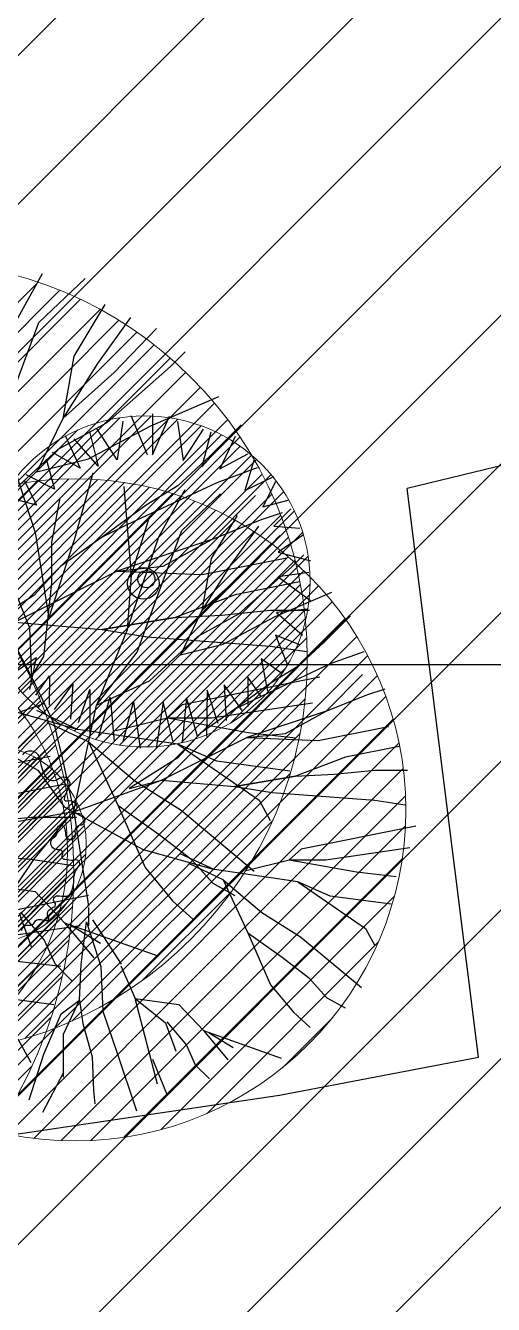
# Model space of a CAD drawing. Extents: x 352140 to 354978, y 6304672 to 6307963.
# Drawn here: x 352409.28 to 352416.35, y 6305890.34 to 6305909.65 of the extents above; entities that cross this region are included whole.
import ezdxf

# ---------------------------------------------------------------- set-up
doc = ezdxf.new("R2010")
doc.units = 0
for name, pattern in [('CONTINUOS', [0]), ('DASHDOT', [1, 0.5, -0.25, 0, -0.25]), ('DASHED', [19.049999999999997, 12.7, -6.35])]:
    doc.linetypes.add(name, pattern=pattern)
doc.layers.get('0').update_dxf_attribs({"linetype": 'CONTINUOUS'})
for name, color, linetype in [('03_S2_Pav ext_Borde vereda', 7, 'CONTINUOUS'), ('1-CERCO', 252, 'CERCO_LINE'), ('1-CERCO MALLA', 252, 'MALLA_LINE'), ('1-coordenadas', 8, 'CONTINUOUS'), ('Paisajismo', 253, 'CONTINUOUS')]:
    doc.layers.add(name, color=color, linetype=linetype)
doc.layers.add('0_ASD_LINEA OFICIAL', color=253, linetype='DASHDOT', lineweight=20)
doc.layers.add('0_ASD_TOPOGRAFIA_ELEMENTOS', color=7, linetype='CONTINUOS', lineweight=5, true_color=0xbdbdbd)
doc.linetypes.add('CERCO_LINE', pattern='A,0.5,-0.2,[" X ",Standard,S=0.1,R=0,X=-0.1,Y=-0.05],-0.25', length=0.95)
doc.linetypes.add('MALLA_LINE', pattern='A,0.5,-0.2,["MLL",Standard,S=0.1,R=0,X=-0.1,Y=-0.05],-0.25', length=0.95)

# ---------------------------------------------------------------- blocks, each defined once
blk = doc.blocks.new('COORDENADAS')
at = {"layer": '1-coordenadas'}
blk.add_line((20, -300.625), (1420, -300.625), dxfattribs=at)
blk = doc.blocks.new('A$C27410629')
at = {"true_color": 0x136734, "transparency": 33554559}
h = blk.add_hatch(dxfattribs=at)
h.set_pattern_fill('ANSI31', color=116, scale=0.5)
h.set_pattern_definition([(45, (-8759.562515186517, -519.1035735587502), (-1.122532015133644, 1.122532015133644), [])])
h.paths.add_polyline_path([(137.5068959888558, 1252.464406617455, 0.1176268807227723), (109.8147584422568, 1254.193915082657, 0.06692451075002814), (94.44469839795602, 1249.334472017372, 0.3153492887079504), (64.30173641118381, 1196.270282113329, 0.02268268711599586), (65.7292635223912, 1185.310127003227), (112.3603922077091, 1218.953454515778), (153.4782689701005, 1161.962272479494), (172.1053089193083, 1139.480769404351), (187.9579650288579, 1141.807885415954), (193.565073162812, 1120.465553675225), (224.197974734232, 1050.129297271156), (250.6203797236194, 989.4787086543838), (268.1526288855184, 972.7353945672494, 7.254700715645028e-06), (291.4898137452492, 983.2987389690225), (238.1945199318034, 1105.633967029937), (205.2934048173047, 1181.112163638985), (177.0531538182076, 1197.651557407602)])
at = {"layer": '0_ASD_LINEA OFICIAL', "ltscale": 8, "const_width": 0.5}
blk.add_lwpolyline([(250.6203797236194, 989.4787086543838), (268.1526288854875, 972.7353945673531, 7.254700715664111e-06), (291.4898137452146, 983.2987389692971), (291.4898137452146, 983.2987389692971), (238.1945199318034, 1105.633967029937), (205.2934048173047, 1181.112163638985), (177.0531538182076, 1197.651557407602), (137.6146324061954, 1252.315079214)], format="xyb", dxfattribs=at)
blk = doc.blocks.new('1.0 - LO RECABARREN LOTEO PARQUE - VEGETACION EXISTENTE ETAPA MUNICIPAL__2024')
at = {"layer": 'Paisajismo'}
for p, q in [((352409.0656912774, 6305905.049360061), (352409.5374100345, 6305905.90898078)), ((352409.4811542063, 6305905.167621803), (352410.181223952, 6305905.830404185)), ((352410.480847549, 6305905.437575539), (352410.0091294994, 6305904.661144582)), ((352409.0021626885, 6305903.878879989), (352409.4811542063, 6305905.167621803)), ((352410.869321445, 6305905.243468313), (352410.3698551083, 6305904.550225582)), ((352410.6195882767, 6305904.411577342), (352411.2577960487, 6305905.077089812)), ((352410.0091294994, 6305904.661144582), (352409.8426397771, 6305903.718335123)), ((352410.3698551083, 6305904.550225582), (352409.8426397771, 6305903.718335123)), ((352411.4708243295, 6305904.504839421), (352411.6919025571, 6305904.725767905)), ((352409.8426397771, 6305903.718335123), (352410.6195882767, 6305904.411577342)), ((352410.5128370528, 6305903.657951505), (352411.4708243295, 6305904.504839421)), ((352411.1745511874, 6305903.607416123), (352412.2012328556, 6305904.0510911)), ((352411.1991060757, 6305903.786185784), (352411.1991060757, 6305903.166766941)), ((352409.8426397771, 6305903.718335123), (352409.4541658809, 6305902.914173904)), ((352409.7759195222, 6305903.252917484), (352410.5128370528, 6305903.657951505)), ((352410.231113673, 6305903.108281641), (352411.1745511874, 6305903.607416123)), ((352410.7531103014, 6305903.677552198), (352410.6636006137, 6305903.091941405)), ((352411.1263968047, 6305903.1672543), (352410.8763141892, 6305903.757417768)), ((352411.1991060757, 6305903.166766941), (352411.4570774157, 6305903.753525002)), ((352411.579199628, 6305903.672015049), (352411.6608511072, 6305903.085256988)), ((352412.5393507199, 6305903.621131626), (352412.060359202, 6305903.14245478)), ((352409.8808388637, 6305903.461168169), (352410.10525307, 6305902.969055939)), ((352410.3771280837, 6305902.99807482), (352410.0160209575, 6305903.410502317)), ((352410.2485177156, 6305903.52128236), (352410.3771280837, 6305902.99807482)), ((352410.6636006137, 6305903.091941405), (352410.3577947503, 6305903.56867092)), ((352411.6608511072, 6305903.085256988), (352411.9730200957, 6305903.557844313)), ((352412.0816520636, 6305903.508995142), (352411.9460396069, 6305902.987558647)), ((352411.9460396069, 6305902.987558647), (352412.3126429149, 6305903.395108413)), ((352412.4484920425, 6305903.443957583), (352412.2175011913, 6305902.954897864)), ((352408.8916235746, 6305902.442849445), (352409.7759195222, 6305903.252917484)), ((352410.10525307, 6305902.969055939), (352409.6873142119, 6305903.203020941)), ((352409.4541658809, 6305902.914173904), (352410.231113673, 6305903.108281641)), ((352409.5908675747, 6305903.106322781), (352409.720590234, 6305902.648427764)), ((352412.060359202, 6305903.14245478), (352411.5813634432, 6305902.700600881)), ((352412.2175011913, 6305902.954897864), (352412.6385388187, 6305903.183239336)), ((352412.7336805423, 6305903.085256988), (352412.5978314146, 6305902.629142058)), ((352409.1247051368, 6305902.921150809), (352409.4252705394, 6305901.996948264)), ((352409.720590234, 6305902.648427764), (352409.2889415298, 6305902.86610269)), ((352410.0264025236, 6305901.904527839), (352410.3038473745, 6305902.898045703)), ((352412.7839447609, 6305902.969632891), (352412.1734852761, 6305902.747795402)), ((352412.5978314146, 6305902.629142058), (352413.0323592864, 6305902.841011135)), ((352409.2606341672, 6305902.784964909), (352409.4456384464, 6305902.407562016)), ((352410.7662566386, 6305902.690100173), (352410.8766807614, 6305901.351205573)), ((352412.1734852761, 6305902.747795402), (352410.8138255785, 6305902.110012682)), ((352411.5813634432, 6305902.700600881), (352411.1023676845, 6305902.406029568)), ((352411.2980263784, 6305901.927632946), (352411.6910739874, 6305902.643889959)), ((352413.0595764461, 6305902.759501182), (352412.86952967, 6305902.384612198)), ((352409.4456384464, 6305902.407562016), (352409.0668887014, 6305902.510346767)), ((352409.6793513406, 6305901.842091063), (352409.8021541769, 6305902.517057011)), ((352411.6442002551, 6305902.026171521), (352412.2275154944, 6305902.578418016)), ((352412.7561964738, 6305902.553687662), (352412.0972027461, 6305901.890532842)), ((352412.86952967, 6305902.384612198), (352413.2496232223, 6305902.482310539)), ((352411.1023676845, 6305902.406029568), (352410.4391457238, 6305901.927352722)), ((352411.1529889099, 6305902.240933763), (352410.8766807614, 6305901.351205573)), ((352412.4771692057, 6305902.251103579), (352412.0841221861, 6305901.60416231)), ((352412.8341202766, 6305902.185101084), (352413.1657291366, 6305902.295566862)), ((352413.2905672974, 6305902.351951416), (352413.0323592864, 6305902.091233168)), ((352410.8138255785, 6305902.110012682), (352410.4391457238, 6305901.927352722)), ((352412.0972027461, 6305901.890532842), (352412.8341202766, 6305902.185101084)), ((352412.8008551598, 6305902.08936869), (352412.3846875887, 6305901.511741886)), ((352413.0323592864, 6305902.091233168), (352413.4261797541, 6305902.058572385)), ((352409.4252705394, 6305901.996948264), (352409.6333549145, 6305900.703064871)), ((352409.6333549145, 6305900.703064871), (352410.0264025236, 6305901.904527839)), ((352409.6793513406, 6305901.22848356), (352409.6793513406, 6305901.842091063)), ((352410.4391457238, 6305901.927352722), (352409.8127673071, 6305901.485498823)), ((352412.0972027461, 6305901.890532842), (352410.6602197107, 6305901.411855996)), ((352410.8152793433, 6305900.522835829), (352411.2980263784, 6305901.927632946)), ((352411.2450928039, 6305900.952360312), (352411.6442002551, 6305902.026171521)), ((352411.3602894564, 6305901.485498823), (352412.0972027461, 6305901.890532842)), ((352412.5927713743, 6305901.39621678), (352413.1245417037, 6305901.950738051)), ((352413.4806140736, 6305901.960874044), (352413.1002838503, 6305901.700155796)), ((352408.8504304287, 6305901.780730058), (352409.3416417739, 6305900.553515053)), ((352413.1002838503, 6305901.700155796), (352413.5892460415, 6305901.569796672)), ((352413.3020420789, 6305901.473925026), (352413.4862498668, 6305901.658008044)), ((352409.8127673071, 6305901.485498823), (352409.4074628775, 6305901.043644926)), ((352410.6602197107, 6305901.411855996), (352411.3602894564, 6305901.485498823)), ((352412.0841221861, 6305901.60416231), (352411.9453988763, 6305900.818590403)), ((352412.3846875887, 6305901.511741886), (352411.9453988763, 6305900.818590403)), ((352411.9514996871, 6305901.361310964), (352413.2279152311, 6305901.610878203)), ((352412.5038236428, 6305900.768277295), (352413.3020420789, 6305901.473925026)), ((352409.849615092, 6305901.006821975), (352410.6602197107, 6305901.411855996)), ((352410.6602197107, 6305901.411855996), (352411.9514996871, 6305901.361310964)), ((352410.8766807614, 6305901.351205573), (352410.8152793433, 6305900.522835829)), ((352410.8766807614, 6305901.351205573), (352410.8152793433, 6305900.522835829)), ((352411.9453988763, 6305900.818590403), (352412.5927713743, 6305901.39621678)), ((352413.5620288817, 6305901.390304372), (352413.1002838503, 6305901.325266813)), ((352413.1002838503, 6305901.325266813), (352413.5892460415, 6305900.966850224)), ((352409.5565485043, 6305900.12399057), (352409.6793513406, 6305901.22848356)), ((352413.4221525329, 6305901.250391961), (352412.4509667315, 6305901.056284224)), ((352413.0551800487, 6305900.726169978), (352413.9106363323, 6305901.095850824)), ((352409.4074628775, 6305901.043644926), (352408.5231669298, 6305900.49132525)), ((352409.1126975616, 6305900.638610907), (352409.849615092, 6305901.006821975)), ((352410.9687846554, 6305900.185351576), (352411.2450928039, 6305900.952360312)), ((352412.4509667315, 6305901.056284224), (352411.5445156583, 6305900.712253735)), ((352410.4391457238, 6305900.528145129), (352411.5445156583, 6305900.712253735)), ((352411.5445156583, 6305900.712253735), (352410.4391457238, 6305900.528145129)), ((352411.5445156583, 6305900.712253735), (352412.244585404, 6305900.749073613)), ((352411.9453988763, 6305900.818590403), (352411.6217129221, 6305900.148543601)), ((352411.8898059277, 6305900.43079304), (352412.5038236428, 6305900.768277295)), ((352412.244585404, 6305900.749073613), (352412.9815029345, 6305900.822716442)), ((352412.2690848305, 6305900.310278918), (352413.0551800487, 6305900.726169978)), ((352412.9815029345, 6305900.822716442), (352413.5710335663, 6305900.822716442)), ((352413.535048393, 6305900.836207094), (352413.0730666905, 6305900.787357923)), ((352413.0730666905, 6305900.787357923), (352413.4671238292, 6305900.445129722)), ((352414.1923644089, 6305900.737598071), (352413.7932569577, 6305900.338752812)), ((352409.0039357408, 6305900.522835829), (352409.3723442497, 6305899.817185539)), ((352409.1126975616, 6305900.638610907), (352410.4391457238, 6305900.528145129)), ((352409.3416417739, 6305900.553515053), (352409.3723442497, 6305899.817185539)), ((352410.8152793433, 6305900.522835829), (352410.3547669403, 6305899.387661056)), ((352410.4391457238, 6305900.528145129), (352411.1190553209, 6305900.418501504)), ((352411.1190553209, 6305900.418501504), (352412.9781820628, 6305900.279852753)), ((352411.1529889099, 6305899.755824531), (352411.8898059277, 6305900.43079304)), ((352411.6217129221, 6305900.148543601), (352412.2690848305, 6305900.310278918)), ((352413.0595764461, 6305900.445129722), (352413.2361329779, 6305900.00520318)), ((352413.4261797541, 6305900.29858221), (352413.0595764461, 6305900.445129722)), ((352413.7932569577, 6305900.338752812), (352413.3941459729, 6305899.970589334)), ((352409.1405575834, 6305899.901658349), (352409.4420496147, 6305900.109504574)), ((352409.4420496147, 6305900.109504574), (352409.3403605499, 6305899.621764181)), ((352409.3723442497, 6305899.817185539), (352409.5565485043, 6305900.12399057)), ((352410.3547669403, 6305899.387661056), (352410.9687846554, 6305900.185351576)), ((352412.9781820628, 6305900.279852753), (352413.5331449736, 6305900.196663503)), ((352414.3961661478, 6305900.194753387), (352413.8875163702, 6305900.009912963)), ((352413.8875163702, 6305900.009912963), (352412.7546146461, 6305899.478496798)), ((352413.1409912544, 6305899.874844056), (352412.8423125102, 6305900.086713133)), ((352412.8423125102, 6305900.086713133), (352412.9374542338, 6305899.597653414)), ((352413.3941459729, 6305899.970589334), (352412.995034988, 6305899.725145309)), ((352409.3723442497, 6305899.817185539), (352409.7100538164, 6305899.111537808)), ((352409.4344010764, 6305899.538986168), (352409.642089231, 6305899.829607232)), ((352409.642089231, 6305899.829607232), (352409.6361919757, 6305899.389720219)), ((352410.3547669403, 6305899.387661056), (352411.1529889099, 6305899.755824531)), ((352413.7273815679, 6305899.808448023), (352411.6462706523, 6305899.392502795)), ((352412.995034988, 6305899.725145309), (352412.4424222247, 6305899.32630005)), ((352412.6385388187, 6305899.809522491), (352412.6385388187, 6305899.369595949)), ((352412.8423125102, 6305899.516143461), (352412.6385388187, 6305899.809522491)), ((352414.3730455962, 6305899.848177645), (352413.8239559, 6305899.295620826)), ((352409.7167238271, 6305899.32331315), (352409.9936439046, 6305899.710997224)), ((352409.9936439046, 6305899.710997224), (352409.9592184728, 6305899.173501515)), ((352410.0806748847, 6305899.123019674), (352410.250499417, 6305899.626036465)), ((352410.250499417, 6305899.626036465), (352410.254592435, 6305898.924989811)), ((352412.0274544152, 6305899.614125809), (352412.0139641708, 6305898.913197012)), ((352412.1905207026, 6305899.108877701), (352412.0274544152, 6305899.614125809)), ((352412.2854257551, 6305899.695635762), (352412.3126429149, 6305899.157726872)), ((352412.5571240105, 6305899.304274383), (352412.2854257551, 6305899.695635762)), ((352413.8239559, 6305899.295620826), (352414.4379736151, 6305899.541062292)), ((352414.4379736151, 6305899.541062292), (352414.71427823, 6305899.633105081)), ((352408.7810844608, 6305899.38668897), (352410.0706890789, 6305899.018474828)), ((352409.1925944242, 6305899.286361743), (352409.5795002517, 6305899.415248086)), ((352409.9863584314, 6305897.669560563), (352410.3547669403, 6305899.387661056)), ((352410.3904293563, 6305898.923168741), (352410.561346537, 6305899.507688162)), ((352410.561346537, 6305899.507688162), (352410.6203068042, 6305898.838569658)), ((352410.7561437255, 6305898.836748588), (352410.913552231, 6305899.437638952)), ((352410.913552231, 6305899.437638952), (352411.012782231, 6305898.735600896)), ((352411.3619356921, 6305899.434633507), (352411.2533037242, 6305898.733988717)), ((352411.5112750641, 6305898.831687058), (352411.3619356921, 6305899.434633507)), ((352411.6462706523, 6305899.392502795), (352411.4242850635, 6305899.198395056)), ((352411.7150487557, 6305899.499955072), (352411.6471241919, 6305898.831687058)), ((352411.8781150431, 6305898.913197012), (352411.7150487557, 6305899.499955072)), ((352412.090240415, 6305899.198395056), (352413.6163891272, 6305899.420232546)), ((352412.7546146461, 6305899.478496798), (352412.4424222247, 6305899.32630005)), ((352409.4443106623, 6305899.313046142), (352410.0706890789, 6305899.018474828)), ((352410.6473365638, 6305899.004287316), (352411.4242850635, 6305899.198395056)), ((352411.4242850635, 6305899.198395056), (352412.6452040332, 6305898.976557054)), ((352411.4242850635, 6305899.198395056), (352412.090240415, 6305899.198395056)), ((352412.4424222247, 6305899.32630005), (352411.9205084036, 6305898.958136573)), ((352413.8239559, 6305899.295620826), (352412.6266264791, 6305898.896775566)), ((352413.2099417184, 6305898.958136573), (352413.8239559, 6305899.295620826)), ((352408.4820219197, 6305898.958136573), (352409.4644446103, 6305898.405890077)), ((352410.2324677823, 6305898.832589192), (352409.6060893657, 6305899.127160506)), ((352409.7100538164, 6305899.111537808), (352409.8328566527, 6305898.589973095)), ((352411.5813634432, 6305898.797546345), (352410.0706890789, 6305899.018474828)), ((352411.9205084036, 6305898.958136573), (352411.582798837, 6305898.589973095)), ((352412.6266264791, 6305898.896775566), (352413.2099417184, 6305898.958136573)), ((352412.6452040332, 6305898.976557054), (352413.3666559588, 6305898.893368314)), ((352413.7025525466, 6305898.854660208), (352414.7660932054, 6305899.062605739)), ((352410.2324677823, 6305898.832589192), (352410.6746157561, 6305897.875238569)), ((352410.2324677823, 6305898.832589192), (352410.9325375279, 6305898.243449639)), ((352411.5813634432, 6305898.797546345), (352412.811693048, 6305897.950558855)), ((352412.1708940751, 6305898.539797982), (352411.5813634432, 6305898.797546345)), ((352411.9512108794, 6305898.559291312), (352412.6266264791, 6305898.896775566)), ((352412.6266264791, 6305898.896775566), (352413.7025525466, 6305898.854660208)), ((352414.9279364772, 6305898.762239782), (352414.1187207074, 6305898.600504466)), ((352408.1627936838, 6305898.325201662), (352409.6520561007, 6305898.616385135)), ((352409.8328566527, 6305898.589973095), (352410.0090438872, 6305897.775355874)), ((352411.582798837, 6305898.589973095), (352410.8459818191, 6305898.129766827)), ((352411.3371931644, 6305898.252488841), (352411.9512108794, 6305898.559291312)), ((352414.1187207074, 6305898.600504466), (352413.363443497, 6305898.313849847)), ((352409.4644446103, 6305898.405890077), (352409.8635555951, 6305897.85364358)), ((352413.2762682504, 6305898.392515398), (352412.1708940751, 6305898.539797982)), ((352413.9467587363, 6305898.344529069), (352414.5607764514, 6305898.405890077)), ((352414.5607764514, 6305898.405890077), (352415.0519877966, 6305898.405890077)), ((352409.8786831697, 6305898.195786518), (352408.7455486504, 6305897.969310619)), ((352410.0090438872, 6305897.775355874), (352411.3371931644, 6305898.252488841)), ((352410.8459818191, 6305898.129766827), (352411.3371931644, 6305898.252488841)), ((352410.9325375279, 6305898.243449639), (352411.6326030328, 6305897.801595741)), ((352411.3371931644, 6305898.252488841), (352412.4424222247, 6305898.160446052)), ((352412.4424222247, 6305898.160446052), (352413.363443497, 6305898.313849847)), ((352413.363443497, 6305898.313849847), (352412.4424222247, 6305898.160446052)), ((352413.363443497, 6305898.313849847), (352413.9467587363, 6305898.344529069)), ((352412.4424222247, 6305898.160446052), (352413.0089395349, 6305898.069088302)), ((352413.0089395349, 6305898.069088302), (352414.5580094198, 6305897.953562769)), ((352409.8635555951, 6305897.85364358), (352411.0608850159, 6305897.209356855)), ((352410.6746157561, 6305897.875238569), (352411.0865967225, 6305896.932782248)), ((352410.6746157561, 6305897.875238569), (352411.3009941729, 6305897.433381599)), ((352411.6326030328, 6305897.801595741), (352412.7379772082, 6305896.881064997)), ((352412.811693048, 6305897.950558855), (352412.9781813552, 6305897.645532115)), ((352414.5580094198, 6305897.953562769), (352415.0204180942, 6305897.884247451)), ((352408.5047524958, 6305897.610871536), (352409.3645536693, 6305897.696794571)), ((352410.0090438872, 6305897.775355874), (352408.8811293711, 6305897.577520332)), ((352409.3645536693, 6305897.696794571), (352410.0523906497, 6305897.696794571)), ((352409.955659489, 6305897.730921568), (352409.4030431921, 6305897.055953059)), ((352410.0090438872, 6305897.775355874), (352410.231964104, 6305896.350305329)), ((352411.3009941729, 6305897.433381599), (352411.7799856907, 6305897.065170532)), ((352415.1822607766, 6305897.560776816), (352413.4482282473, 6305897.214201076)), ((352407.191536232, 6305897.225175342), (352409.3606790303, 6305897.063406413)), ((352411.0608850159, 6305897.209356855), (352412.1354151339, 6305896.902551824)), ((352413.4482282473, 6305897.214201076), (352413.2632644239, 6305897.052465758)), ((352413.8181547153, 6305897.052465758), (352415.0897791596, 6305897.237306182)), ((352409.4030431921, 6305897.055953059), (352408.8811293711, 6305896.288944323)), ((352409.3606790303, 6305897.063406413), (352410.0081839981, 6305896.966345058)), ((352411.6135013128, 6305897.147995849), (352412.1354151339, 6305896.902551824)), ((352411.7799856907, 6305897.065170532), (352412.1115987915, 6305896.696956391)), ((352412.6158919259, 6305896.890730441), (352413.2632644239, 6305897.052465758)), ((352413.2632644239, 6305897.052465758), (352414.2805639792, 6305896.867624908)), ((352413.2632644239, 6305897.052465758), (352413.8181547153, 6305897.052465758)), ((352411.0865967225, 6305896.932782248), (352411.5028196132, 6305896.433647768)), ((352412.2702131074, 6305896.747667364), (352411.7482992864, 6305896.993111389)), ((352413.3941459729, 6305896.718468807), (352412.1354151339, 6305896.902551824)), ((352414.2805639792, 6305896.867624908), (352414.881695374, 6305896.798310015)), ((352408.6337018029, 6305896.685503217), (352409.4264175939, 6305896.571298773)), ((352412.1115987915, 6305896.696956391), (352412.4432118922, 6305896.512850855)), ((352412.2702131074, 6305896.747667364), (352412.6386216164, 6305895.949979403)), ((352412.2702131074, 6305896.747667364), (352412.8535283467, 6305896.256781875)), ((352413.3941459729, 6305896.718468807), (352414.4192866995, 6305896.012738108)), ((352413.8853573182, 6305896.503706564), (352413.3941459729, 6305896.718468807)), ((352410.2348102416, 6305896.513393254), (352407.806666612, 6305896.028087666)), ((352409.4264175939, 6305896.571298773), (352409.8703880641, 6305896.099893531)), ((352411.5028196132, 6305896.433647768), (352411.8080486481, 6305896.156350778)), ((352414.806382124, 6305896.380987112), (352413.8853573182, 6305896.503706564)), ((352409.1863888905, 6305896.24364932), (352409.3706193333, 6305895.72814952)), ((352409.2060599961, 6305896.258568021), (352409.561918154, 6305895.838287023)), ((352410.235998273, 6305896.053966214), (352410.235998273, 6305896.330089463)), ((352412.8535283467, 6305896.256781875), (352413.4368400524, 6305895.888618398)), ((352408.324669926, 6305895.801611764), (352410.1053094132, 6305896.060441452)), ((352409.8703880641, 6305896.099893531), (352411.279929866, 6305895.598857051)), ((352409.8703880641, 6305896.099893531), (352410.3143585342, 6305895.573029814)), ((352409.97332111, 6305896.061110949), (352410.4118588337, 6305895.793294015)), ((352410.1239052032, 6305895.467768145), (352410.2047703632, 6305896.1142738)), ((352410.2047703632, 6305896.1142738), (352410.4204180288, 6305895.44083144)), ((352410.2941839361, 6305896.146137871), (352410.725476165, 6305895.472695509)), ((352412.6386216164, 6305895.949979403), (352412.9818942366, 6305895.164701738)), ((352412.6386216164, 6305895.949979403), (352413.1605354375, 6305895.581813366)), ((352413.4368400524, 6305895.888618398), (352414.3578648583, 6305895.12160966)), ((352414.4192866995, 6305896.012738108), (352414.5580088302, 6305895.758582366)), ((352409.561918154, 6305895.838287023), (352409.72367457, 6305895.482662563)), ((352408.9721757193, 6305895.54278148), (352409.8139323427, 6305895.445720719)), ((352409.72367457, 6305895.482662563), (352409.982481857, 6305895.224025613)), ((352410.0969480816, 6305894.929016054), (352410.1239052032, 6305895.467768145)), ((352413.1605354375, 6305895.581813366), (352413.5596428888, 6305895.275010896)), ((352410.4204180288, 6305895.44083144), (352410.447372048, 6305894.767389078)), ((352410.7231789827, 6305895.44954829), (352410.9380821796, 6305894.958662801)), ((352413.5596428888, 6305895.275010896), (352413.8359510372, 6305894.968205865)), ((352412.9818942366, 6305895.164701738), (352413.3287013321, 6305894.748810679)), ((352409.7084721595, 6305894.861348781), (352408.4187728734, 6305895.033191266)), ((352409.8212849391, 6305894.722414768), (352410.0969480816, 6305894.929016054)), ((352409.8543494992, 6305894.417198421), (352410.0969480816, 6305894.929016054)), ((352410.0969480816, 6305894.929016054), (352410.1460850867, 6305894.580409328)), ((352411.2749064163, 6305893.66204147), (352410.9380821796, 6305894.958662801)), ((352410.9380821796, 6305894.958662801), (352410.9380821796, 6305894.958662801)), ((352410.9380821796, 6305894.958662801), (352411.5985923705, 6305894.863504864)), ((352410.9380821796, 6305894.958662801), (352411.3985945825, 6305894.590499324)), ((352413.8359510372, 6305894.968205865), (352414.1122591856, 6305894.814804629)), ((352409.5573845926, 6305894.113819539), (352409.8212849391, 6305894.722414768)), ((352410.447372048, 6305894.767389078), (352410.6630166113, 6305894.147822375)), ((352411.5985923705, 6305894.863504864), (352411.968519428, 6305894.470718483)), ((352413.3287013321, 6305894.748810679), (352413.5830256314, 6305894.517760043)), ((352410.1460850867, 6305894.580409328), (352410.2881853131, 6305894.073246824)), ((352411.3985945825, 6305894.590499324), (352411.5520998946, 6305894.160972279)), ((352411.414985029, 6305894.60292995), (352411.7114947521, 6305894.252741541)), ((352409.1664273748, 6305894.345694399), (352409.3606782047, 6305893.989803356)), ((352409.8543494992, 6305893.770692764), (352409.8543494992, 6305894.417198421)), ((352411.968519428, 6305894.470718483), (352413.1429841418, 6305894.05324263)), ((352411.968519428, 6305894.470718483), (352412.3384464853, 6305894.031722745)), ((352412.05428576, 6305894.438403888), (352412.4196861203, 6305894.215252266)), ((352409.3340849764, 6305893.424078505), (352409.5573845926, 6305894.113819539)), ((352410.6630166113, 6305894.147822375), (352410.9595294369, 6305893.258877378)), ((352411.7114947521, 6305894.252741541), (352411.8462741554, 6305893.95642654)), ((352410.2881853131, 6305894.073246824), (352410.3084854193, 6305893.566083945)), ((352411.4268012966, 6305893.489512285), (352411.2035011626, 6305894.037247878)), ((352411.8462741554, 6305893.95642654), (352412.0619187186, 6305893.740923906)), ((352409.5398996164, 6305893.238357267), (352409.8572676452, 6305893.846236498)), ((352410.3084854193, 6305893.566083945), (352410.328785008, 6305893.36321887))]:
    blk.add_line(p, q, dxfattribs=at)
blk.add_lwpolyline([(352409.2192762546, 6305895.985942045, -0.3732936591978551), (352409.3348089844, 6305896.064734294, 0.3201129635327479), (352409.4209394109, 6305896.112190939, -0.32461764455728), (352409.4926810347, 6305896.150959704, -0.03059908035469733), (352409.5852097258, 6305896.132827333, 0.7055094901218709), (352409.6251832556, 6305896.191677312, -0.35198711862231), (352409.6293496111, 6305896.284780997, -0.1212513383006052), (352409.7112392723, 6305896.341755244, 0.5577729805880737), (352409.7234705753, 6305896.406514531, -0.7023121868799062), (352409.7653122972, 6305896.507260088, 0.001339907904123736), (352409.8864165564, 6305896.501840717, 0.275423555243933), (352409.9581583561, 6305896.540613416, 0.1418842295236193), (352410.0088237815, 6305896.734254241, -0.1856927754473269), (352410.0866907167, 6305896.95352572, 0.8459007909094233), (352410.0064784485, 6305897.041470966, -0.02745243548026231), (352409.8750159873, 6305897.054609541, -0.5119379484649169), (352409.8384899022, 6305897.126517932, 0.596256859583382), (352409.7868510668, 6305897.202158711, -0.2187177468460145), (352409.693495347, 6305897.23383467, -0.5045528366389146), (352409.712796046, 6305897.391855287, 0.3334319147407092), (352409.7608306305, 6305897.501643876, -0.9602014126133943), (352409.8699639122, 6305897.533947884, -0.04844612515806811), (352409.8859494337, 6305897.430106852, 0.6912746304000336), (352410.0240165778, 6305897.386613136, 0.2494638868365608), (352410.0364559962, 6305897.456023087, -0.4778354515831), (352410.1166049168, 6305897.578381864, 0.4744669162122206), (352410.1766660538, 6305897.668984278, 0.3503970268230338), (352410.0588948086, 6305897.748885023, -0.7342361487065922), (352410.0378996259, 6305897.8011355, 0.4464999196021542), (352410.0422744487, 6305897.898897709, 0.2563064467709742), (352409.9039990134, 6305897.937736832, -0.5406678664223364), (352409.8681984452, 6305897.971990241, -0.1041829534316712), (352409.9362501203, 6305898.136869545, 0.8865416087823877), (352409.779062592, 6305898.274509018, -0.4543477162668304), (352409.5980312533, 6305898.29660579, -0.1277218174663274), (352409.5068121342, 6305898.552570761, 0.6645801817689291), (352409.2353419763, 6305898.639353415, -0.6170445899004038)], format="xyb", dxfattribs=at)
at = {"layer": 'Paisajismo', "linetype": 'ByBlock'}
for centre, radius in [((352411.0626876444, 6305901.225745564), 0.238550665702259), ((352411.1060098753, 6305901.291363846), 0.1294822391967761)]:
    blk.add_circle(centre, radius, dxfattribs=at)

msp = doc.modelspace()

# ---------------------------------------------------------------- hatches: boundary and pattern name
at = {"layer": '0_ASD_TOPOGRAFIA_ELEMENTOS'}
h = msp.add_hatch(dxfattribs=at)
h.set_pattern_fill('ANSI31', color=256, scale=0.1)
h.set_pattern_definition([(45, (346104.7644237443, 6304160.343900315), (-0.2245064030267289, 0.2245064030267289), [])])
edge = h.paths.add_edge_path()
edge.add_arc((352407.5386410852, 6305900.09607663), 6, 0, 360)
h = msp.add_hatch(dxfattribs=at)
h.set_pattern_fill('ANSI31', color=256, scale=0.1)
h.set_pattern_definition([(45, (346100.2365341843, 6304157.091789352), (-0.2245064030267289, 0.2245064030267289), [])])
edge = h.paths.add_edge_path()
edge.add_arc((352403.0107515251, 6305896.843965665), 7, 0, 360)
h = msp.add_hatch(dxfattribs=at)
h.set_pattern_fill('ANSI31', color=256, scale=0.1)
h.set_pattern_definition([(45, (346108.3084012025, 6304161.503669345), (-0.2245064030267289, 0.2245064030267289), [])])
edge = h.paths.add_edge_path()
edge.add_arc((352411.0826185434, 6305901.255845658), 2.5, 0, 360)
h = msp.add_hatch(dxfattribs=at)
h.set_pattern_fill('ANSI31', color=256, scale=0.1)
h.set_pattern_definition([(45, (346107.2547574452, 6304158.053279653), (-0.2245064030267289, 0.2245064030267289), [])])
edge = h.paths.add_edge_path()
edge.add_arc((352410.0289747861, 6305897.805455968), 5, 0, 360)
h = msp.add_hatch(dxfattribs=at)
h.set_pattern_fill('ANSI31', color=256, scale=0.1)
h.set_pattern_definition([(45, (346103.6418707961, 6304157.431141338), (-0.2245064030267289, 0.2245064030267289), [])])
edge = h.paths.add_edge_path()
edge.add_arc((352406.416088137, 6305897.183317652), 3.5, 0, 360)
h = msp.add_hatch(dxfattribs=at)
h.set_pattern_fill('ANSI31', color=256, scale=0.1)
h.set_pattern_definition([(45, (346105.9246766886, 6304157.534832805), (-0.2245064030267289, 0.2245064030267289), [])])
edge = h.paths.add_edge_path()
edge.add_arc((352408.6988940295, 6305897.287009119), 1.5, 0, 360)

# ---------------------------------------------------------------- linework, layer by layer
for centre, radius in [((352407.5386410852, 6305900.09607663), 6), ((352403.0107515251, 6305896.843965665), 7), ((352411.0826185434, 6305901.255845658), 2.5), ((352410.0289747861, 6305897.805455968), 5), ((352406.416088137, 6305897.183317652), 3.5), ((352408.6988940295, 6305897.287009119), 1.5)]:
    msp.add_circle(centre, radius, dxfattribs=at)
at = {"layer": '1-CERCO', "ltscale": 6, "flags": 128}
for points in [[(352418.2070000001, 6305903.426), (352415.0476587793, 6305902.659312888)], [(352416.125, 6305894.07), (352415.0476587793, 6305902.659312888)]]:
    msp.add_lwpolyline(points, dxfattribs=at)
at = {"layer": '1-CERCO MALLA', "ltscale": 6, "flags": 128}
msp.add_lwpolyline([(352354.046, 6305884.852999999), (352365.794, 6305886.551), (352390.653, 6305890.216), (352396.096, 6305890.98), (352413.118, 6305893.497), (352416.125, 6305894.07)], dxfattribs=at)

# ---------------------------------------------------------------- block references
at = {"color": 252, "linetype": 'DASHED'}
msp.add_blockref('COORDENADAS', (352180, 6306200.625), dxfattribs=at)
at = {"layer": '03_S2_Pav ext_Borde vereda', "linetype": 'Continuous'}
msp.add_blockref('A$C27410629', (352203.9623478023, 6304761.713605438), dxfattribs=at)
at = {"layer": 'Paisajismo'}
msp.add_blockref('1.0 - LO RECABARREN LOTEO PARQUE - VEGETACION EXISTENTE ETAPA MUNICIPAL__2024', (0, 0), dxfattribs=at)

doc.saveas('drawing.dxf')
